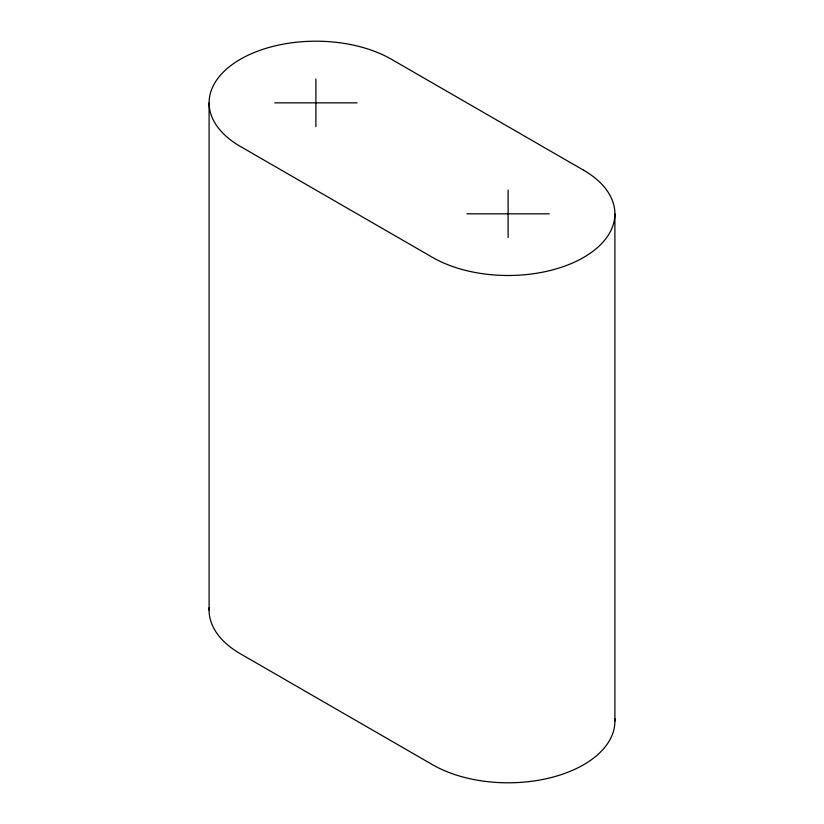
<?xml version="1.0" encoding="UTF-8"?>
<svg xmlns="http://www.w3.org/2000/svg" width="824" height="824" viewBox="0 0 824 824"><rect width="100%" height="100%" fill="white"/><g stroke="black" fill="none" stroke-linecap="round" stroke-linejoin="round"><path stroke-width="1.24" d="M274.701 102.856L357.08 102.856M466.92 213.828L549.299 213.828M614.9 213.828L614.9 721.144M508.109 190.045L508.109 237.611M315.891 79.073L315.891 126.639M209.1 102.856L209.1 610.172M614.817 718.683A106.79 61.656 0 0 1 550.937 777.619A106.79 61.656 0 0 1 432.59 764.744L240.381 653.772A106.79 61.656 0 0 1 209.183 607.7M583.619 170.228L391.41 59.256A106.79 61.656 0 0 0 240.381 59.256A106.79 61.656 0 0 0 240.381 146.456L432.59 257.428A106.79 61.656 0 0 0 583.619 257.428A106.79 61.656 0 0 0 583.619 170.228"/></g></svg>
